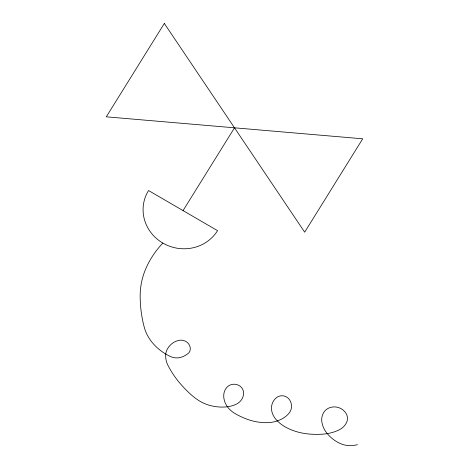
<?xml version="1.0" encoding="UTF-8"?>
<svg xmlns="http://www.w3.org/2000/svg" width="469" height="469" viewBox="0 0 469 469"><rect width="100%" height="100%" fill="white"/><g stroke="black" fill="none" stroke-linecap="round" stroke-linejoin="round"><path stroke-width="0.7" d="M183.051 210.599L234.5 127.814M162.866 243.083A40.088 38.059 13.8 0 0 217.557 230.666L148.55 190.537A40.088 38.059 13.8 0 0 162.866 243.083A94.345 89.573 13.8 0 0 145.701 268.948A75.996 72.15 13.8 0 0 140.161 296.103A133.384 126.642 13.8 0 0 144.141 326.811A42.368 40.223 13.8 0 0 152.267 342.563A51.127 48.541 13.8 0 0 170.364 356.493A14.504 13.771 13.8 0 0 182.599 356.768A23.802 22.6 13.8 0 0 188.198 353.409A5.851 5.552 13.8 0 0 189.968 350.771A8.172 7.756 13.8 0 0 189.447 345.243A9.058 8.6 13.8 0 0 185.067 341.069A9.48 8.999 13.8 0 0 178.765 340.406A17.289 16.415 13.8 0 0 171.291 344.193A19.71 18.713 13.8 0 0 167.234 349.299A14.686 13.947 13.8 0 0 165.698 354.658A21.744 20.642 13.8 0 0 167.843 365.111A93.05 88.342 13.8 0 0 180.389 383.771A128.019 121.547 13.8 0 0 190.074 393.778A62.178 59.03 13.8 0 0 197.719 399.846A39.554 37.555 13.8 0 0 210.886 405.708A44.373 42.134 13.8 0 0 226.105 406.922A29.207 27.73 13.8 0 0 236.206 404.219A13.888 13.185 13.8 0 0 241.564 399.629A13.267 12.599 13.8 0 0 243.593 393.086A8.893 8.442 13.8 0 0 237.9 384.943A10.142 9.632 13.8 0 0 232.882 384.299A9.656 9.169 13.8 0 0 226.439 387.845A14.287 13.566 13.8 0 0 223.719 396.112A19.604 18.613 13.8 0 0 225.079 402.543A21.492 20.401 13.8 0 0 228.778 408.481A24.241 23.016 13.8 0 0 234.887 413.47A74.507 70.737 13.8 0 0 247.509 419.374A52.751 50.083 13.8 0 0 266.539 422.692A32.977 31.312 13.8 0 0 281.259 419.286A24.974 23.714 13.8 0 0 288.945 413.318A11.883 11.285 13.8 0 0 291.483 407.233A12.505 11.872 13.8 0 0 289.496 399.74A8.841 8.395 13.8 0 0 283.909 395.971A8.635 8.196 13.8 0 0 276.681 397.507A14.181 13.466 13.8 0 0 271.791 405.21A16.216 15.395 13.8 0 0 272.167 412.632A19.68 18.69 13.8 0 0 276.347 419.861A35.949 34.131 13.8 0 0 286.647 427.693A54.979 52.194 13.8 0 0 301.884 432.993A67.507 64.089 13.8 0 0 311.762 434.23A86.859 82.468 13.8 0 0 323.024 434.142A43.465 41.266 13.8 0 0 339.058 429.915A17.195 16.327 13.8 0 0 346.409 422.886A10.435 9.908 13.8 0 0 346.104 413.506A13.273 12.599 13.8 0 0 329.021 407.948A12.106 11.491 13.8 0 0 323.44 412.96A15.659 14.867 13.8 0 0 321.863 422.03A24.611 23.368 13.8 0 0 326.594 432.793A36.652 34.8 13.8 0 0 333.459 439.523A32.795 31.136 13.8 0 0 341.473 444.014A21.169 20.097 13.8 0 0 348.666 445.55A30.696 29.142 13.8 0 0 357.425 444.723M164.326 23.45L106.299 116.822L362.701 138.806L304.674 232.173L164.326 23.45"/></g></svg>
